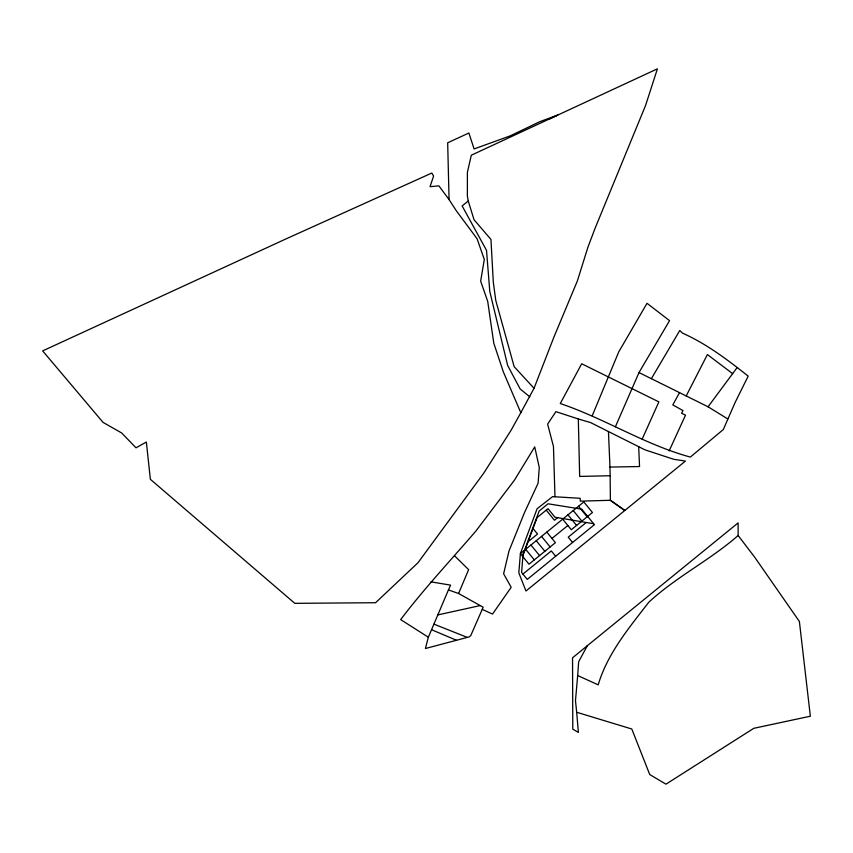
<?xml version="1.0" encoding="UTF-8"?>
<svg xmlns="http://www.w3.org/2000/svg" width="853" height="853" viewBox="0 0 853 853"><rect width="100%" height="100%" fill="white"/><g stroke="black" fill="none" stroke-linecap="round" stroke-linejoin="round"><path stroke-width="1.28" d="M449.073 199.591L438.9 185.847L430.029 186.69L433.601 176.081L431.831 173.031L284.923 239.394L42.65 350.892L103.042 422.384L121.67 432.972L136.022 447.814L146.353 442.025L150.363 479.311L294.797 603.338L375.587 602.719L418.002 562.724L483.523 473.479L511.043 430.349L520.81 412.703L503.355 371.929L493.78 343.183L487.724 301.45L480.655 281.127L484.312 259.493L477.115 238.787L456.323 210.776L449.073 199.591L447.676 142.803L468.873 133.015L474.108 148.944L510.275 135.851L539.714 121.723L557.745 115.059L549.151 119.079M577.684 675.544L578.665 661.715L587.333 645.7L738.122 522.9L738.144 535.503L754.702 557.222L799.389 621.485L810.35 716.211L753.775 728.323L665.969 784.174L649.73 774.535L631.796 729.006L576.671 712.255L575.476 700.558L577.684 675.544L598.188 684.842C607.517 653.398 629.034 627.883 648.706 602.303C676.045 576.948 710.048 560.165 738.144 535.503M428.345 637.223L425.423 648.515L469.118 636.924L470.749 635.613L483.171 607.219L458.562 593.496L448.443 589.924L428.345 637.223L400.654 619.598C424.09 588.677 450.672 560.368 475.857 531.088L514.423 480.186L534.724 446.908L539.277 467.529L538.104 483.193L524.414 512.781L508.996 550.995L503.622 573.77L511.182 587.301L492.522 614.085L482.265 609.373M522.974 555.474L537.091 517.579L548.021 508.676L554.983 517.227L593.613 523.731M534.042 388.296L553.896 337.148L577.385 280.904L587.962 247.082L595.245 227.879L645.572 105.463L657.407 68.826L471.304 155.214L467.401 172.295L467.369 195.998L468.244 201.041L474.033 219.701L490.944 239.448L493.311 282.215L495.774 300.459L514.156 366.662L534.042 388.296L520.81 412.703M642.192 439.06L658.879 401.88L581.693 363.773L560.282 403.544C604.788 418.567 644.911 444.701 690.344 457.08L723.333 429.517L735.094 402.531L748.188 376.13C727.588 359.849 706.647 343.855 682.475 333.118L679.777 330.506L651.361 378.679M592.217 415.784L618.734 351.905L647.022 303.295L669.552 320.643L639.004 372.558L615.376 426.809M458.562 593.496L468.628 569.655L454.745 555.985M448.443 589.924L450.576 585.126L430.936 581.853M669.168 450.842L685.503 415.166L681.568 413.193L682.997 410.602L672.814 404.898L679.532 392.647M686.207 395.952L707.393 354.56L732.62 373.646M639.004 372.558L708.065 406.785L737.035 367.696M587.333 645.7L572.544 657.802L572.789 729.166L578.398 732.428L576.671 712.255M528.103 541.719L537.529 534.031L533.018 528.497M557.627 517.654L554.45 520.245L546.219 510.147M551.987 538.435L567.842 525.512M522.921 574.08L551.315 550.942L555.666 556.273M586.182 522.537L568.237 537.155L572.576 542.487M468.244 201.041L462.134 205.925L486.519 250.356L489.793 291.491L507.663 365.489L520.159 388.979L529.756 396.773M437.973 614.874L480.228 605.577M578.313 418.983L590.585 422.576L644.943 449.83L673.635 459.266L685.428 461.089L525.981 591.012L518.827 572.864L520.383 553.629L537.113 508.719L552.616 496.627L580.189 498.301L580.296 501.137L610.385 500.295L624.822 510.478L610.385 500.295L610.14 475.739L579.667 476.422L578.313 418.983L555.911 411.647L547.626 424.133L553.458 446.471L554.983 496.777M608.445 431.469L609.98 467.071L639.547 466.548L638.673 446.503M433.985 624.151L467.305 637.404M431.671 629.77L456.494 640.262M708.065 406.785L727.758 418.93M578.537 506.245L587.152 516.822M573.248 510.552L581.863 521.13M567.959 514.86L576.575 525.437M562.671 519.168L571.286 529.745L592.44 512.514L583.825 501.937L520.383 553.629L528.999 564.206L555.431 542.668L546.816 532.091M541.527 536.398L550.142 546.976M536.238 540.706L544.854 551.283M530.961 545.014L539.576 555.591M525.672 549.321L534.287 559.899M609.98 467.071L610.14 475.739M523.07 554.226L521.588 572.448L527.261 579.411L594.402 524.702L581.778 509.198L548.031 503.792L539.171 511.022L523.07 554.226"/></g></svg>
